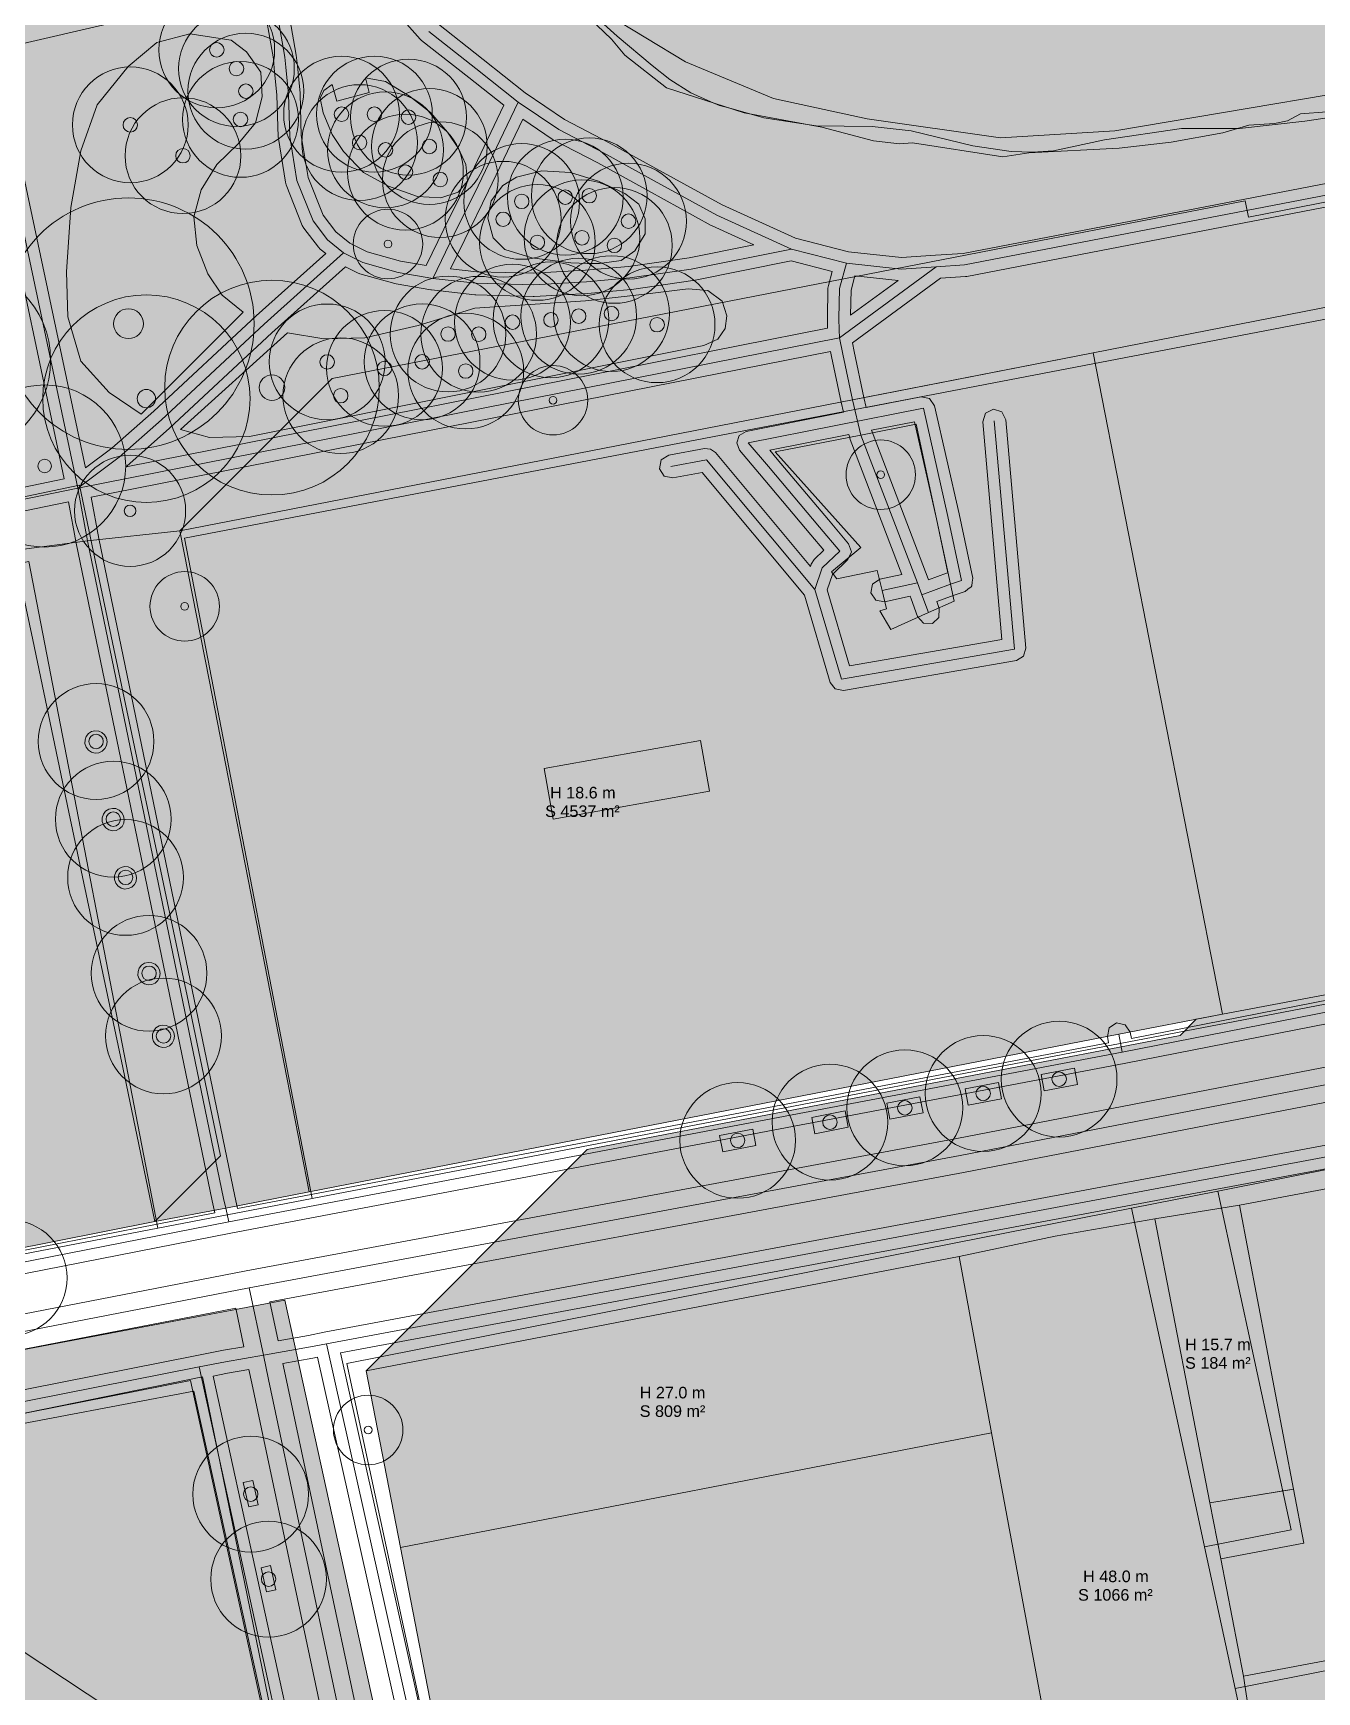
# Model space of a CAD drawing. Header units: metres. Extents: x -8 to 1190, y -11 to 1223.
# Drawn here: x 243.1 to 354, y 985.6 to 1128.8 of the extents above; entities that cross this region are included whole.
import ezdxf

# ---------------------------------------------------------------- set-up
doc = ezdxf.new("R2010")
doc.units = ezdxf.units.M
doc.header["$MEASUREMENT"] = 0
for name, color, linetype, lineweight, true_color in [('TPX_BUILDING_AREAS_TEXT', 7, 'CONTINUOUS', 0, 0x000000), ('TPX_BUILDING_HEIGHTS_TEXT', 7, 'CONTINUOUS', 0, 0x000000), ('TPX_BUILDINGS', 7, 'CONTINUOUS', 0, 0x000000), ('TPX_BUILDINGS_HATCH', 7, 'CONTINUOUS', 0, 0xf0f0f0), ('TPX_BUILDINGS_SHADOWS_HATCH', 7, 'CONTINUOUS', 0, 0x000000), ('TPX_BUILDINGS_SHADOWS_OUTLINES', 7, 'CONTINUOUS', 0, 0x000000), ('TPX_CADASTRES', 7, 'CONTINUOUS', 0, 0x646464), ('TPX_CONTOUR_LINES_5M', 7, 'CONTINUOUS', 0, 0x969696), ('TPX_ROADS_AXES', 7, 'CONTINUOUS', 0, 0x323232), ('TPX_ROADS_CONTOURS', 7, 'CONTINUOUS', 0, 0x646464), ('TPX_VEGETATION_GREEN_SPACES', 7, 'CONTINUOUS', 0, 0x58ba48), ('TPX_VEGETATION_GREEN_SPACES_HATCH', 7, 'CONTINUOUS', 0, 0x58ba48), ('TPX_VEGETATION_TREES_INDIVIDUAL', 7, 'CONTINUOUS', 0, 0x136734), ('TPX_WATERWAYS', 7, 'CONTINUOUS', 0, 0x7aafdf), ('TPX_WATERWAYS_HATCH', 7, 'CONTINUOUS', 0, 0x7aafdf)]:
    doc.layers.add(name, color=color, linetype=linetype, lineweight=lineweight, true_color=true_color)
doc.styles.add('TPX_TEXTE', font='arial.ttf')

# ---------------------------------------------------------------- blocks, each defined once
blk = doc.blocks.new('TREETR006_CR070')
at = {"layer": 'TPX_VEGETATION_TREES_INDIVIDUAL'}
for radius in [7, 0.583]:
    blk.add_circle((0, 0, 0.04), radius, dxfattribs=at)
blk = doc.blocks.new('TREETR003_CR030')
at = {"layer": 'TPX_VEGETATION_TREES_INDIVIDUAL'}
for radius in [3, 0.333]:
    blk.add_circle((0, 0, 0.04), radius, dxfattribs=at)
blk = doc.blocks.new('TREETR010_CR082')
at = {"layer": 'TPX_VEGETATION_TREES_INDIVIDUAL'}
for radius in [8.21, 0.978]:
    blk.add_circle((0, 0, 0.04), radius, dxfattribs=at)
blk = doc.blocks.new('TREETR011_CR093')
at = {"layer": 'TPX_VEGETATION_TREES_INDIVIDUAL'}
for radius in [9.27, 1.1]:
    blk.add_circle((0, 0, 0.04), radius, dxfattribs=at)
blk = doc.blocks.new('TREETR006_CR050')
at = {"layer": 'TPX_VEGETATION_TREES_INDIVIDUAL'}
for radius in [5, 0.625]:
    blk.add_circle((0, 0, 0.04), radius, dxfattribs=at)
blk = doc.blocks.new('TREETR013_CR109')
at = {"layer": 'TPX_VEGETATION_TREES_INDIVIDUAL'}
for radius in [10.86, 1.29]:
    blk.add_circle((0, 0, 0.04), radius, dxfattribs=at)
blk = doc.blocks.new('TREETR008_CR090')
at = {"layer": 'TPX_VEGETATION_TREES_INDIVIDUAL'}
for radius in [8.96, 0.792]:
    blk.add_circle((0, 0, 0.04), radius, dxfattribs=at)
blk = doc.blocks.new('TREETR005_CR048')
at = {"layer": 'TPX_VEGETATION_TREES_INDIVIDUAL'}
for radius in [4.8, 0.5]:
    blk.add_circle((0, 0, 0.04), radius, dxfattribs=at)

msp = doc.modelspace()

# ---------------------------------------------------------------- hatches: boundary and pattern name
at = {"layer": 'TPX_BUILDINGS_HATCH'}
for points in [[(378.18, 1109.74), (334.66, 1101.2), (345.83, 1044.1), (367.09, 1048.1), (364.15, 1063.43), (372.17, 1065.02), (371.53, 1068.21), (395.72, 1072.85), (397.33, 1073.16), (389.82, 1112.03), (378.18, 1109.74)], [(241.43, 1084.13), (211.56, 1077.85), (212.22, 1074.71), (214.08, 1065.92), (215.05, 1061.27), (215.68, 1058.31), (217.01, 1052.03), (217.58, 1049.33), (218.88, 1043.16), (221.84, 1029.13), (223.71, 1020.26), (253.62, 1026.2), (250.85, 1039.5), (248.93, 1048.59), (248.12, 1052.43), (246.19, 1061.55), (243.06, 1076.42), (241.43, 1084.13)], [(352.87, 998.41), (345.7, 997.06), (347.66, 986.92), (356.68, 988.62), (354.75, 998.76), (369.22, 1001.48), (371.12, 991.47), (378.62, 992.88), (376.5, 1004.02), (379.03, 1004.5), (375.28, 1024.23), (373.69, 1032.58), (347.32, 1027.62), (351.99, 1003.07), (352.87, 998.41)], [(347.32, 1027.62), (340, 1026.44), (344.76, 1001.89), (351.99, 1003.07), (347.32, 1027.62)], [(331.38, 1024.93), (323.09, 1023.18), (325.89, 1007.95), (334.21, 963.1), (351.62, 966.46), (349.03, 977.79), (347.66, 986.92), (345.7, 997.06), (344.76, 1001.89), (340, 1026.44), (331.38, 1024.93)], [(323.09, 1023.18), (271.87, 1013.31), (274.83, 998.03), (325.89, 1007.95), (323.09, 1023.18)], [(256.99, 1011.54), (184.04, 997.73), (187.52, 979.7), (191.12, 974.73), (196.42, 967.59), (201.1, 960.88), (206.5, 953.42), (208.98, 949.99), (228.4, 963.86), (233.56, 956.12), (244.47, 958.27), (250.97, 941.87), (259.59, 945.8), (270.36, 950.71), (256.99, 1011.54)], [(325.89, 1007.95), (274.83, 998.03), (283.5, 953.33), (334.21, 963.1), (325.89, 1007.95)]]:
    msp.add_hatch(color=256, dxfattribs=at).paths.add_polyline_path(points)
h = msp.add_hatch(color=256, dxfattribs=at)
h.paths.add_polyline_path([(296.74, 1093.81), (255.77, 1085.84), (258.3, 1072.96), (266.95, 1028.75), (336.88, 1042.36), (345.83, 1044.1), (334.66, 1101.2), (316.41, 1097.64), (313.88, 1097.15), (296.74, 1093.81)])
h.paths.add_polyline_path([(307.19, 1092.67), (314.61, 1094.09), (319.38, 1095.04), (322.34, 1081.24), (322.67, 1079.78), (320.44, 1078.78), (317.18, 1077.33), (316.25, 1078.94), (316.81, 1079.1), (316.44, 1080.69), (316.02, 1082.41), (312.52, 1081.69), (312.06, 1082.31), (314.6, 1084.41), (307.19, 1092.67)], flags=16)
at = {"layer": 'TPX_BUILDINGS_SHADOWS_HATCH'}
h = msp.add_hatch(color=256, dxfattribs=at)
h.paths.add_polyline_path([(268.93, 1099), (255.77, 1085.84), (296.74, 1093.81), (313.88, 1097.15), (334.66, 1101.2), (378.18, 1109.74), (389.82, 1112.03), (397.33, 1073.16), (395.72, 1072.85), (371.53, 1068.21), (372.17, 1065.02), (396.21, 1069.77), (397.57, 1070.03), (400.61, 1054.71), (394.64, 1053.53), (386.35, 1045.24), (377.21, 1043.52), (375.98, 1049.85), (375.22, 1049.7), (367.09, 1048.1), (345.83, 1044.1), (343.57, 1043.66), (342.18, 1042.27), (290.96, 1032.4), (271.87, 1013.31), (323.09, 1023.18), (331.38, 1024.93), (340, 1026.44), (347.32, 1027.62), (373.69, 1032.58), (412.3, 1039.86), (418.87, 1005.23), (380.26, 997.97), (379.03, 1004.5), (376.5, 1004.02), (378.62, 992.88), (396.72, 996.29), (398.04, 989.36), (407.41, 991.12), (406.11, 997.96), (420.15, 1000.61), (421.45, 993.78), (423.17, 984.48), (423.09, 983.31), (422.96, 982.75), (422.77, 982.2), (422.22, 981.19), (421.87, 980.72), (436.44, 995.3), (432.9, 1013.92), (432.35, 1016.83), (430.03, 1016.39), (432.05, 1018.41), (427.43, 1042.71), (430.35, 1043.26), (466.3, 1050.03), (499.71, 1056.33), (511.1, 996.38), (501.76, 994.62), (480.8, 973.67), (514.79, 980.13), (530.79, 896.64), (546.47, 912.33), (543.22, 929.52), (540.15, 945.77), (550.7, 947.75), (550.91, 946.66), (559.37, 948.24), (558.59, 952.36), (570.75, 954.63), (571.31, 951.61), (573.76, 938.68), (563.85, 936.81), (564.78, 931.88), (574.69, 933.73), (579.73, 907.08), (583.84, 911.19), (574.55, 960.35), (583.88, 962.1), (583.09, 966.31), (579.92, 965.72), (577.62, 963.42), (576.11, 963.14), (574.72, 961.75), (572.46, 961.32), (568.26, 960.54), (566.38, 970.35), (566.79, 970.76), (551.01, 967.81), (553.05, 957.02), (549.46, 956.35), (549.28, 957.26), (538.36, 955.23), (533.05, 983.33), (547.56, 986.05), (578.27, 991.8), (585.99, 993.25), (593.84, 994.72), (601.05, 996.07), (603.81, 981.47), (604.21, 979.37), (616.56, 913.97), (621.94, 919.35), (609.58, 984.74), (609.19, 986.85), (614.21, 991.87), (611.45, 1006.46), (606.77, 1005.59), (604.43, 1017.96), (603.05, 1017.7), (625.21, 1039.86), (625.12, 1040.3), (618.62, 1035.46), (606.94, 1051.45), (604.72, 1049.8), (597.64, 1059.49), (598.98, 1060.49), (594.5, 1066.63), (589.94, 1072.87), (588.69, 1071.93), (581.77, 1081.38), (621.35, 1110.9), (628.05, 1101.74), (626.96, 1100.93), (631.55, 1094.65), (636, 1088.57), (636.98, 1089.3), (644.01, 1079.68), (642.1, 1078.25), (654.06, 1061.87), (671.74, 1079.55), (659.98, 1095.65), (661.68, 1097.36), (660.84, 1098.52), (662.95, 1100.64), (649.05, 1098.01), (640.35, 1110.12), (634.85, 1117.77), (631.25, 1122.77), (599.45, 1099.06), (597.03, 1096.64), (596.28, 1096.5), (573.3, 1092.17), (593.68, 1112.55), (588.17, 1141.12), (571.6, 1137.94), (557.63, 1157.44), (527.3, 1151.35), (526.67, 1154.44), (504.39, 1150.67), (501.07, 1154.98), (498.5, 1158.3), (496.47, 1169.38), (495.86, 1172.72), (494.85, 1178.67), (476.56, 1175), (419.36, 1117.79), (453.99, 1124.75), (454.4, 1122.69), (486.04, 1129.05), (498.08, 1069.47), (472.76, 1064.38), (431.81, 1056.15), (428.74, 1071.36), (408.7, 1067.59), (408.02, 1066.91), (405.77, 1078.23), (404.41, 1077.97), (401.58, 1077.41), (408.64, 1084.48), (401.13, 1123.35), (389.49, 1121.05), (348.09, 1112.93), (347.81, 1114.35), (327.03, 1110.3), (309.89, 1106.96), (268.93, 1099)])
h.paths.add_polyline_path([(503.86, 1132.62), (540.09, 1139.9), (555.29, 1118.69), (556.76, 1115.87), (557.51, 1112.19), (517.77, 1104.21), (518.03, 1102.88), (527.82, 1104.85), (539.14, 1106.8), (557.34, 1110.29), (562.85, 1081.72), (535.33, 1076.46), (534.85, 1075.99), (534.78, 1076.36), (533.63, 1076.14), (533.53, 1076.58), (515.91, 1073.05), (509.93, 1102.64), (503.86, 1132.62)], flags=16)
h.paths.add_polyline_path([(518.79, 1059.92), (569.2, 1069.42), (571.91, 1069.93), (592.58, 1041.95), (598.13, 1012.78), (530.17, 999.98), (518.79, 1059.92)], flags=16)
for points in [[(314.61, 1094.09), (307.19, 1092.67), (314.6, 1084.41), (312.06, 1082.31), (312.52, 1081.69), (316.02, 1082.41), (316.44, 1080.69), (316.81, 1079.1), (316.25, 1078.94), (317.18, 1077.33), (320.44, 1078.78), (322.67, 1079.78), (322.34, 1081.24), (319.38, 1095.04), (314.61, 1094.09)], [(217.22, 1083.5), (211.56, 1077.85), (241.43, 1084.13), (243.06, 1076.42), (246.19, 1061.55), (248.12, 1052.43), (248.93, 1048.59), (250.85, 1039.5), (253.62, 1026.2), (259.28, 1031.86), (256.51, 1045.15), (254.58, 1054.25), (253.77, 1058.08), (251.85, 1067.2), (248.72, 1082.08), (247.09, 1089.79), (217.22, 1083.5)], [(173.3, 1008.33), (157.32, 992.35), (174.02, 995.65), (178.52, 992.06), (187.52, 979.7), (184.04, 997.73), (256.99, 1011.54), (270.36, 950.71), (278.21, 958.56), (264.84, 1019.39), (195.76, 1006.32), (194.5, 1008.04), (190, 1011.63), (173.3, 1008.33)], [(351.65, 1003.01), (344.76, 1001.89), (345.7, 997.06), (352.87, 998.41), (351.99, 1003.07), (351.65, 1003.01)], [(356.68, 988.62), (347.66, 986.92), (349.03, 977.79), (351.62, 966.46), (365.46, 980.3), (363.81, 988.96), (368.08, 989.78), (367.87, 990.86), (371.12, 991.47), (369.22, 1001.48), (354.75, 998.76), (356.68, 988.62)]]:
    msp.add_hatch(color=256, dxfattribs=at).paths.add_polyline_path(points)
at = {"layer": 'TPX_VEGETATION_GREEN_SPACES_HATCH'}
for points in [[(0, 946.95), (0, 748.38), (1.31, 752.54), (3.68, 758.98), (6.18, 765.81), (7.04, 769.09), (7.68, 771.52), (8.36, 774.1), (8.58, 774.97), (10.02, 782.12), (11.48, 793.14), (12.1, 803.39), (13.01, 814.47), (13.87, 823.96), (14.22, 828.87), (14.35, 830.78), (14.48, 832.11), (15.05, 839.73), (17.03, 857.82), (17.14, 858.81), (18.41, 871.02), (22.6, 871.19), (28, 870.09), (29.63, 870.42), (66.84, 873.86), (69.33, 877.17), (70.64, 878.65), (71.45, 879.38), (72.23, 879.52), (72.99, 878.95), (77.42, 900.8), (81.56, 922.88), (82.26, 923.22), (85.47, 922.63), (85.77, 924.24), (86.11, 926.04), (86.54, 928.42), (86.97, 930.73), (89.12, 942.26), (89.73, 944.01), (90.69, 945.45), (92.03, 946.57), (93.5, 947.2), (95.23, 947.38), (115.7, 948.85), (117.33, 949.18), (118.76, 949.67), (119.86, 950.6), (120.69, 951.98), (125.22, 961.69), (130.85, 974.01), (132.57, 977.77), (134.39, 981.76), (142.7, 999.97), (145.24, 1005.52), (185.84, 1013.05), (217.83, 1018.96), (223.71, 1020.26), (221.84, 1029.13), (218.88, 1043.16), (217.58, 1049.33), (217.01, 1052.03), (215.68, 1058.31), (215.05, 1061.27), (214.08, 1065.92), (212.22, 1074.71), (211.56, 1077.85), (241.43, 1084.13), (243.06, 1076.42), (246.19, 1061.55), (248.12, 1052.43), (248.93, 1048.59), (250.85, 1039.5), (253.62, 1026.2), (259.73, 1027.35), (266.95, 1028.75), (258.3, 1072.96), (255.77, 1085.84), (296.74, 1093.81), (313.88, 1097.15), (316.41, 1097.64), (334.66, 1101.2), (378.18, 1109.74), (389.82, 1112.03), (387.91, 1124.13), (401.49, 1126.84), (484.15, 1142.34), (485.48, 1142.62), (487.78, 1143.04), (498.8, 1145.1), (500.98, 1145.51), (530.38, 1150.99), (533.24, 1151.54), (574.75, 1159.4), (574.1, 1163.4), (563.36, 1215.93), (563, 1218.59), (401.94, 1218.59), (401.47, 1216.75), (400.39, 1208.81), (401.16, 1205.6), (402.53, 1203.12), (403.3, 1200.46), (403.67, 1197.11), (402.52, 1193.65), (399.97, 1187.73), (396.85, 1182.79), (394.1, 1179.23), (389.84, 1175.05), (384.07, 1168.9), (379.71, 1165.1), (377.59, 1162.91), (376.46, 1159.99), (375.71, 1155.78), (375.78, 1138.41), (375.81, 1129.84), (373.86, 1128.02), (371.07, 1126.67), (366.58, 1125.46), (336.55, 1120.38), (326.68, 1119.79), (315.15, 1121.43), (307.05, 1123.19), (299.46, 1126.34), (289.16, 1132.6), (282.52, 1138.46), (277.47, 1144.68), (272.95, 1149.57), (270.14, 1151.39), (267.65, 1152.32), (261.09, 1177.74), (229.2, 1170.51), (226.55, 1164.41), (162.2, 1148.41), (158.41, 1147.29), (154.16, 1145.85), (149.7, 1143.84), (145.34, 1141.24), (141.54, 1138.54), (144.46, 1134.75), (146.98, 1131.4), (133.62, 1121.1), (131.09, 1124.45), (127.13, 1129.25), (123.84, 1130.33), (91.75, 1110.02), (87.45, 1107.29), (81.28, 1097.36), (59.82, 1062.76), (60.31, 1059.01), (64.63, 1055.95), (65.7, 1053.33), (68.24, 1052.74), (77.37, 1046.68), (77.54, 1047.76), (83.88, 1043.56), (77.85, 1039.96), (76.21, 1040.6), (73.52, 1029.16), (75.27, 1028.71), (74.5, 1025.64), (72.79, 1026.02), (71.15, 1019.08), (69.93, 1013.93), (69.08, 1010.4), (68.15, 1005.55), (76.96, 1000.05), (84.54, 995.29), (84.06, 992.66), (81.26, 985.85), (77.92, 979.36), (76.05, 976.38), (32.69, 993.15), (31.52, 985.11), (31.23, 982.73), (28.61, 961.39), (31.66, 960.68), (32.35, 960.51), (33.03, 960.34), (57.92, 954.73), (58.66, 954.55), (59.41, 954.37), (63.72, 953.35), (60.59, 933.97), (0, 946.95)], [(145.34, 1141.24), (141.54, 1138.54), (144.46, 1134.75), (146.98, 1131.4), (180.4, 1082.19), (183.32, 1077.88), (186.64, 1072.99), (192.87, 1074.19), (208.32, 1077.14), (211.56, 1077.85), (241.43, 1084.13), (247.79, 1084.97), (255.77, 1085.84), (296.74, 1093.81), (313.88, 1097.15), (316.41, 1097.64), (334.66, 1101.2), (378.18, 1109.74), (389.82, 1112.03), (387.91, 1124.13), (375.81, 1129.84), (373.86, 1128.02), (371.07, 1126.67), (366.58, 1125.46), (336.55, 1120.38), (326.68, 1119.79), (315.15, 1121.43), (307.05, 1123.19), (299.46, 1126.34), (289.16, 1132.6), (282.52, 1138.46), (277.47, 1144.68), (272.95, 1149.57), (270.14, 1151.39), (267.65, 1152.32), (261.09, 1177.74), (229.2, 1170.51), (226.55, 1164.41), (162.2, 1148.41), (158.41, 1147.29), (154.16, 1145.85), (149.7, 1143.84), (145.34, 1141.24)], [(246.36, 1113.77), (245.98, 1108.22), (246.09, 1104.31), (247.21, 1100.49), (249.67, 1097.79), (252.42, 1095.93), (261.24, 1104.74), (259.43, 1106.2), (258.18, 1108.03), (257.23, 1110.47), (256.98, 1112.95), (257.61, 1115.29), (258.96, 1117.48), (260.82, 1119.27), (262.31, 1121.09), (262.89, 1123.32), (262.76, 1125.46), (261.53, 1127.22), (260.19, 1128.23), (256.64, 1128.76), (253.77, 1128.01), (251.3, 1125.93), (248.64, 1122.62), (247.22, 1118.67), (246.36, 1113.77)], [(268.21, 1123.86), (267.89, 1123.2), (268.15, 1121.94), (268.92, 1120.08), (269.91, 1118.61), (271.63, 1116.79), (273.79, 1115.6), (276.29, 1114.71), (278.31, 1114.59), (279.81, 1115.1), (280.62, 1116.04), (280.49, 1117.48), (279.85, 1118.87), (278.9, 1120.26), (277.42, 1121.98), (275.6, 1123.38), (273.55, 1124.65), (271.82, 1124.97), (272.12, 1123.7), (269.32, 1122.95), (268.93, 1124.4), (268.21, 1123.86)], [(282.66, 1114.35), (282.38, 1112.84), (282.85, 1111.14), (283.85, 1110.14), (286.18, 1109.42), (289.55, 1108.99), (290.98, 1108.94), (292.03, 1108.93), (293.91, 1109.2), (295.08, 1110.03), (295.96, 1111.48), (295.97, 1112.8), (295.43, 1114.06), (294.21, 1114.98), (291.94, 1116.05), (289.51, 1116.78), (287.05, 1116.94), (284.84, 1116.37), (283.68, 1115.66), (283.13, 1114.94), (282.66, 1114.35)], [(265.08, 1102.93), (255.84, 1094.59), (258.33, 1093.9), (261.78, 1094), (301.03, 1101.85), (302.25, 1102.39), (302.87, 1103.31), (303.03, 1104.41), (302.62, 1105.68), (301.38, 1106.59), (299.67, 1106.74), (295.69, 1106.25), (290.81, 1105.7), (281.25, 1105.06), (276.35, 1103.56), (271.74, 1102.51), (268.2, 1102.43), (265.08, 1102.93)], [(247.58, 1067.79), (247.57, 1067.47), (247.67, 1067.16), (247.87, 1066.9), (248.14, 1066.72), (248.45, 1066.65), (248.76, 1066.68), (249.05, 1066.8), (249.28, 1067.03), (249.43, 1067.31), (249.48, 1067.62), (249.42, 1067.94), (249.27, 1068.21), (249.04, 1068.42), (248.76, 1068.55), (248.44, 1068.58), (248.14, 1068.51), (247.88, 1068.33), (247.68, 1068.09), (247.58, 1067.79)], [(249.06, 1061.07), (249.06, 1060.75), (249.17, 1060.45), (249.37, 1060.19), (249.63, 1060.02), (249.94, 1059.93), (250.26, 1059.96), (250.54, 1060.1), (250.78, 1060.32), (250.92, 1060.6), (250.97, 1060.91), (250.91, 1061.22), (250.76, 1061.5), (250.53, 1061.72), (250.24, 1061.85), (249.94, 1061.87), (249.63, 1061.8), (249.36, 1061.63), (249.17, 1061.38), (249.06, 1061.07)], [(250.13, 1056.05), (250.13, 1055.73), (250.23, 1055.42), (250.42, 1055.17), (250.69, 1054.99), (251, 1054.91), (251.32, 1054.94), (251.61, 1055.07), (251.84, 1055.3), (251.99, 1055.57), (252.03, 1055.89), (251.98, 1056.2), (251.83, 1056.48), (251.6, 1056.69), (251.31, 1056.82), (251, 1056.85), (250.69, 1056.77), (250.43, 1056.61), (250.24, 1056.36), (250.13, 1056.05)], [(252.16, 1047.78), (252.15, 1047.45), (252.26, 1047.15), (252.45, 1046.89), (252.72, 1046.71), (253.03, 1046.64), (253.35, 1046.67), (253.64, 1046.79), (253.87, 1047.02), (254.02, 1047.29), (254.07, 1047.61), (254.01, 1047.93), (253.86, 1048.2), (253.63, 1048.41), (253.34, 1048.54), (253.03, 1048.57), (252.72, 1048.5), (252.46, 1048.32), (252.27, 1048.08), (252.16, 1047.78)], [(253.41, 1042.36), (253.41, 1042.04), (253.5, 1041.73), (253.7, 1041.48), (253.97, 1041.3), (254.27, 1041.22), (254.59, 1041.25), (254.88, 1041.38), (255.11, 1041.6), (255.26, 1041.88), (255.31, 1042.19), (255.25, 1042.51), (255.1, 1042.79), (254.87, 1043), (254.58, 1043.12), (254.27, 1043.15), (253.97, 1043.08), (253.71, 1042.91), (253.51, 1042.66), (253.41, 1042.36)], [(333.05, 1039.44), (330.18, 1038.89), (330.45, 1037.48), (333.32, 1038.04), (333.05, 1039.44)], [(326.48, 1038.2), (323.61, 1037.65), (323.88, 1036.24), (326.75, 1036.8), (326.48, 1038.2)], [(313.25, 1035.74), (310.37, 1035.18), (310.64, 1033.78), (313.52, 1034.33), (313.25, 1035.74)], [(319.71, 1036.96), (316.84, 1036.41), (317.11, 1035.02), (319.98, 1035.57), (319.71, 1036.96)], [(305.28, 1034.16), (302.4, 1033.61), (302.67, 1032.21), (305.54, 1032.76), (305.28, 1034.16)], [(262.07, 1003.83), (261.25, 1003.65), (261.72, 1001.55), (262.54, 1001.73), (262.07, 1003.83)], [(263.61, 996.49), (262.79, 996.3), (263.26, 994.2), (264.07, 994.39), (263.61, 996.49)]]:
    msp.add_hatch(color=256, dxfattribs=at).paths.add_polyline_path(points)
at = {"layer": 'TPX_WATERWAYS_HATCH'}
for points in [[(0, 1218.59), (0, 946.95), (60.59, 933.97), (63.72, 953.35), (59.41, 954.37), (58.66, 954.55), (57.92, 954.73), (33.03, 960.34), (32.35, 960.51), (31.66, 960.68), (28.61, 961.39), (30.95, 980.52), (31.23, 982.73), (31.52, 985.11), (32.69, 993.15), (68.12, 979.37), (76.05, 976.38), (77.92, 979.36), (81.26, 985.85), (84.06, 992.66), (84.54, 995.29), (76.96, 1000.05), (68.15, 1005.55), (64.83, 1005.08), (60.63, 1007.74), (55.09, 1009.55), (60.33, 1030.11), (58.67, 1030.53), (57.47, 1025.6), (56.98, 1023.58), (48.69, 1025.81), (49.2, 1027.86), (54.73, 1050.66), (55.25, 1052.8), (63.55, 1050.68), (63.02, 1048.51), (62.23, 1045.21), (63.81, 1044.79), (65.7, 1053.33), (64.63, 1055.95), (60.31, 1059.01), (59.82, 1062.76), (61.27, 1065.1), (66.36, 1073.33), (69.94, 1079.11), (73.99, 1085.67), (81.28, 1097.36), (87.45, 1107.29), (91.75, 1110.02), (123.84, 1130.33), (127.13, 1129.25), (131.09, 1124.45), (133.62, 1121.1), (146.98, 1131.4), (144.46, 1134.75), (141.54, 1138.54), (145.34, 1141.24), (149.7, 1143.84), (154.16, 1145.85), (158.41, 1147.29), (162.2, 1148.41), (226.55, 1164.41), (229.2, 1170.51), (261.09, 1177.74), (267.65, 1152.32), (270.14, 1151.39), (272.95, 1149.57), (277.47, 1144.68), (282.52, 1138.46), (289.16, 1132.6), (299.46, 1126.34), (307.05, 1123.19), (315.15, 1121.43), (326.68, 1119.79), (336.55, 1120.38), (366.58, 1125.46), (371.07, 1126.67), (373.86, 1128.02), (375.81, 1129.84), (375.78, 1138.41), (375.71, 1155.78), (376.46, 1159.99), (377.59, 1162.91), (379.71, 1165.1), (384.07, 1168.9), (389.84, 1175.05), (394.1, 1179.23), (396.85, 1182.79), (399.97, 1187.73), (402.52, 1193.65), (403.67, 1197.11), (403.3, 1200.46), (402.53, 1203.12), (401.16, 1205.6), (400.39, 1208.81), (401.47, 1216.75), (401.94, 1218.59), (0, 1218.59)], [(0, 1218.59), (0, 946.95), (60.59, 933.97), (63.72, 953.35), (59.41, 954.37), (58.66, 954.55), (57.92, 954.73), (33.03, 960.34), (32.35, 960.51), (31.66, 960.68), (28.61, 961.39), (30.95, 980.52), (31.23, 982.73), (31.52, 985.11), (32.69, 993.15), (68.12, 979.37), (76.05, 976.38), (77.92, 979.36), (81.26, 985.85), (84.06, 992.66), (84.54, 995.29), (76.96, 1000.05), (68.15, 1005.55), (64.83, 1005.08), (60.63, 1007.74), (55.09, 1009.55), (60.33, 1030.11), (58.67, 1030.53), (57.47, 1025.6), (56.98, 1023.58), (48.69, 1025.81), (49.2, 1027.86), (54.73, 1050.66), (55.25, 1052.8), (63.55, 1050.68), (63.02, 1048.51), (62.23, 1045.21), (63.81, 1044.79), (65.7, 1053.33), (64.63, 1055.95), (60.31, 1059.01), (59.82, 1062.76), (61.27, 1065.1), (66.36, 1073.33), (69.94, 1079.11), (73.99, 1085.67), (81.28, 1097.36), (87.45, 1107.29), (91.75, 1110.02), (123.84, 1130.33), (127.13, 1129.25), (131.09, 1124.45), (133.62, 1121.1), (146.98, 1131.4), (144.46, 1134.75), (141.54, 1138.54), (145.34, 1141.24), (149.7, 1143.84), (154.16, 1145.85), (158.41, 1147.29), (162.2, 1148.41), (226.55, 1164.41), (229.2, 1170.51), (261.09, 1177.74), (267.65, 1152.32), (270.14, 1151.39), (272.95, 1149.57), (277.47, 1144.68), (282.52, 1138.46), (289.16, 1132.6), (299.46, 1126.34), (307.05, 1123.19), (315.15, 1121.43), (326.68, 1119.79), (336.55, 1120.38), (366.58, 1125.46), (371.07, 1126.67), (373.86, 1128.02), (375.81, 1129.84), (375.78, 1138.41), (375.71, 1155.78), (376.46, 1159.99), (377.59, 1162.91), (379.71, 1165.1), (384.07, 1168.9), (389.84, 1175.05), (394.1, 1179.23), (396.85, 1182.79), (399.97, 1187.73), (402.52, 1193.65), (403.67, 1197.11), (403.3, 1200.46), (402.53, 1203.12), (401.16, 1205.6), (400.39, 1208.81), (401.47, 1216.75), (401.94, 1218.59), (0, 1218.59)], [(300.75, 1067.73), (287.23, 1065.32), (288.01, 1060.95), (301.54, 1063.35), (300.75, 1067.73)]]:
    msp.add_hatch(color=256, dxfattribs=at).paths.add_polyline_path(points)

# ---------------------------------------------------------------- linework, layer by layer
at = {"layer": 'TPX_BUILDINGS', "elevation": 0.04}
for points in [[(378.18, 1109.74), (334.66, 1101.2), (345.83, 1044.1), (367.09, 1048.1), (364.15, 1063.43), (372.17, 1065.02), (371.53, 1068.21), (395.72, 1072.85), (397.33, 1073.16), (389.82, 1112.03)], [(296.74, 1093.81), (255.77, 1085.84), (258.3, 1072.96), (266.95, 1028.75), (336.88, 1042.36), (345.83, 1044.1), (334.66, 1101.2), (316.41, 1097.64), (313.88, 1097.15)], [(307.19, 1092.67), (314.61, 1094.09), (319.38, 1095.04), (322.34, 1081.24), (322.67, 1079.78), (320.44, 1078.78), (317.18, 1077.33), (316.25, 1078.94), (316.81, 1079.1), (316.44, 1080.69), (316.02, 1082.41), (312.52, 1081.69), (312.06, 1082.31), (314.6, 1084.41)], [(241.43, 1084.13), (211.56, 1077.85), (212.22, 1074.71), (214.08, 1065.92), (215.05, 1061.27), (215.68, 1058.31), (217.01, 1052.03), (217.58, 1049.33), (218.88, 1043.16), (221.84, 1029.13), (223.71, 1020.26), (253.62, 1026.2), (250.85, 1039.5), (248.93, 1048.59), (248.12, 1052.43), (246.19, 1061.55), (243.06, 1076.42)], [(352.87, 998.41), (345.7, 997.06), (347.66, 986.92), (356.68, 988.62), (354.75, 998.76), (369.22, 1001.48), (371.12, 991.47), (378.62, 992.88), (376.5, 1004.02), (379.03, 1004.5), (375.28, 1024.23), (373.69, 1032.58), (347.32, 1027.62), (351.99, 1003.07)], [(347.32, 1027.62), (340, 1026.44), (344.76, 1001.89), (351.99, 1003.07)], [(331.38, 1024.93), (323.09, 1023.18), (325.89, 1007.95), (334.21, 963.1), (351.62, 966.46), (349.03, 977.79), (347.66, 986.92), (345.7, 997.06), (344.76, 1001.89), (340, 1026.44)], [(323.09, 1023.18), (271.87, 1013.31), (274.83, 998.03), (325.89, 1007.95)], [(256.99, 1011.54), (184.04, 997.73), (187.52, 979.7), (191.12, 974.73), (196.42, 967.59), (201.1, 960.88), (206.5, 953.42), (208.98, 949.99), (228.4, 963.86), (233.56, 956.12), (244.47, 958.27), (250.97, 941.87), (259.59, 945.8), (270.36, 950.71)], [(325.89, 1007.95), (274.83, 998.03), (283.5, 953.33), (334.21, 963.1)]]:
    msp.add_lwpolyline(points, close=True, dxfattribs=at)
at = {"layer": 'TPX_BUILDINGS_SHADOWS_OUTLINES', "elevation": 0.04}
for points in [[(389.49, 1121.05), (348.09, 1112.93), (347.81, 1114.35), (327.03, 1110.3), (309.89, 1106.96), (268.93, 1099), (255.77, 1085.84), (296.74, 1093.81), (313.88, 1097.15), (334.66, 1101.2), (378.18, 1109.74)], [(367.09, 1048.1), (345.83, 1044.1), (343.57, 1043.66), (342.18, 1042.27), (290.96, 1032.4), (271.87, 1013.31), (323.09, 1023.18), (331.38, 1024.93), (340, 1026.44), (347.32, 1027.62), (373.69, 1032.58)]]:
    msp.add_lwpolyline(points, dxfattribs=at)
for points in [[(314.61, 1094.09), (307.19, 1092.67), (314.6, 1084.41), (312.06, 1082.31), (312.52, 1081.69), (316.02, 1082.41), (316.44, 1080.69), (316.81, 1079.1), (316.25, 1078.94), (317.18, 1077.33), (320.44, 1078.78), (322.67, 1079.78), (322.34, 1081.24), (319.38, 1095.04)], [(217.22, 1083.5), (211.56, 1077.85), (241.43, 1084.13), (243.06, 1076.42), (246.19, 1061.55), (248.12, 1052.43), (248.93, 1048.59), (250.85, 1039.5), (253.62, 1026.2), (259.28, 1031.86), (256.51, 1045.15), (254.58, 1054.25), (253.77, 1058.08), (251.85, 1067.2), (248.72, 1082.08), (247.09, 1089.79)], [(173.3, 1008.33), (157.32, 992.35), (174.02, 995.65), (178.52, 992.06), (187.52, 979.7), (184.04, 997.73), (256.99, 1011.54), (270.36, 950.71), (278.21, 958.56), (264.84, 1019.39), (195.76, 1006.32), (194.5, 1008.04), (190, 1011.63)], [(351.65, 1003.01), (344.76, 1001.89), (345.7, 997.06), (352.87, 998.41), (351.99, 1003.07)], [(356.68, 988.62), (347.66, 986.92), (349.03, 977.79), (351.62, 966.46), (365.46, 980.3), (363.81, 988.96), (368.08, 989.78), (367.87, 990.86), (371.12, 991.47), (369.22, 1001.48), (354.75, 998.76)]]:
    msp.add_lwpolyline(points, close=True, dxfattribs=at)
at = {"layer": 'TPX_CADASTRES', "elevation": 0.02}
for points in [[(145.07, 1133.39), (186.94, 1072.48), (242.73, 1083.19), (253.86, 1025.61), (267.21, 1028.18), (256.18, 1085.22), (390.92, 1111.07)], [(358.37, 1122.02), (352.96, 1121.23), (347.31, 1120.59), (342.29, 1120.58), (335.66, 1119.61), (331.24, 1118.67), (329.43, 1118.54), (327.59, 1118.59), (324.28, 1119.09), (318.95, 1120.39), (315.57, 1120.77), (310.73, 1120.81), (306.22, 1121.52), (303.21, 1122.38), (302.39, 1122.58), (301.64, 1122.9), (299.91, 1123.67), (298.1, 1124.81), (296.56, 1126.02), (293.54, 1128.56), (291.82, 1130.12)]]:
    msp.add_lwpolyline(points, dxfattribs=at)
for points in [[(390.92, 1111.07), (256.18, 1085.22), (267.21, 1028.18), (368.07, 1047.53), (365.3, 1062.23), (372.64, 1063.7), (372.15, 1066.59), (398.3, 1071.82)], [(242.73, 1083.19), (186.94, 1072.48), (223.21, 1019.73), (253.86, 1025.61)], [(351.77, 999.58), (344.3, 998.1), (346.95, 985.87), (357.18, 987.88), (354.8, 998.87), (368.42, 1001.55), (370.23, 993.16), (377.59, 994.61), (375.76, 1003.42), (378.7, 1003.99), (372.09, 1034.1), (345.45, 1028.82)], [(345.45, 1028.82), (337.99, 1027.35), (343.32, 1002.67), (344.3, 998.1), (351.77, 999.58)], [(322.8, 1024.34), (270.19, 1013.93), (276.08, 986.63), (281.47, 961.66), (283.5, 952.25), (292.97, 954.11), (314.42, 958.33), (323.7, 960.15), (331.98, 961.78), (351.32, 965.58), (346.95, 985.87), (344.3, 998.1), (343.32, 1002.67), (337.99, 1027.35)], [(182.41, 997.39), (175.96, 996.07), (190.64, 975.09), (195.75, 967.79), (200.85, 960.5), (206.41, 952.55), (209.7, 947.84), (215.65, 952.37), (225.51, 959.87), (242.16, 933.64), (245.56, 936.61), (261.21, 944.11), (270.84, 948.73), (266.08, 972), (264.57, 979.36), (263.92, 982.53), (257.73, 1012.78), (217.93, 1004.65)], [(357.18, 987.88), (346.95, 985.87), (351.32, 965.58), (367.42, 968.75), (362.6, 990.72), (377.78, 993.68), (377.59, 994.61), (370.23, 993.16), (368.42, 1001.55), (354.8, 998.87)]]:
    msp.add_lwpolyline(points, close=True, dxfattribs=at)
at = {"layer": 'TPX_CONTOUR_LINES_5M', "elevation": 0.05}
msp.add_lwpolyline([(354.85, 1122.04), (352.58, 1121.84), (351.46, 1121.25), (350.34, 1121.02), (348.11, 1120.87), (345.87, 1120.2), (341.4, 1119.4), (336.93, 1118.89), (329.11, 1118.5), (326.87, 1118.14), (319.05, 1119.35), (317.93, 1119.27), (315.7, 1119.53), (311.23, 1120.7), (304.52, 1121.94), (297.82, 1124.1), (294.2, 1126.92), (293.06, 1128.31), (285.53, 1135.54)], dxfattribs=at)
at = {"layer": 'TPX_ROADS_AXES', "elevation": 0.03}
for points in [[(255.92, 1163.73), (256.66, 1160.71), (263.31, 1133.8), (264.29, 1129.88), (264.84, 1126.75), (264.93, 1125.89), (265.16, 1123.55), (265.27, 1119.89), (265.88, 1116.1), (267.28, 1112.6), (268.53, 1110.96), (269.91, 1109.84), (271.58, 1109.01), (274.62, 1108.16), (277.63, 1107.64), (281.36, 1107.22), (286.33, 1107.08), (290.89, 1107.35), (294.64, 1107.68), (299.94, 1108.44), (308.62, 1110.18)], [(321.12, 1108.64), (318.09, 1108.44), (313.35, 1108.95), (308.62, 1110.18), (302.16, 1113.1), (296.74, 1116.08), (292.36, 1118.49), (288.5, 1120.5), (285, 1122.87), (281.35, 1125.78), (277.27, 1128.97)], [(238.7, 1128.14), (241.11, 1117.15), (246.96, 1089.54), (247.79, 1084.97)], [(277.63, 1107.64), (279.48, 1111.45), (281.54, 1115.65), (285, 1122.87)], [(391.99, 1119.54), (387.76, 1118.81), (385.65, 1118.59), (383, 1118.56), (380.07, 1118.67), (376.45, 1118.61), (373.04, 1118.35), (323.56, 1108.8), (321.12, 1108.64)], [(246.96, 1089.54), (250.53, 1092.19), (254.19, 1095.44), (263.05, 1103.68), (269.91, 1109.84)], [(313.35, 1108.95), (312.76, 1106.77), (312.71, 1104.17)], [(321.12, 1108.64), (312.75, 1102.51), (246.96, 1089.54), (233.48, 1086.76), (227.23, 1085.95), (220.69, 1085.89), (213.25, 1086.18), (206.53, 1085.53), (202.11, 1084.78), (197.08, 1083.58), (191.24, 1081.7), (188.29, 1080.52), (184.66, 1078.73), (183.32, 1077.88), (182, 1076.89), (179.19, 1074.83)], [(312.71, 1104.17), (312.73, 1103.19), (312.75, 1102.51), (313.05, 1101.11)], [(323.29, 1081.55), (322.34, 1081.24), (319.88, 1080.32), (319.49, 1081.34), (314.61, 1094.09), (313.88, 1097.15), (313.05, 1101.11)], [(304.88, 1093.45), (320, 1096.43), (322.12, 1087.09)], [(326.13, 1095.35), (327.87, 1075.63), (312.92, 1073.04), (310.63, 1080.77)], [(306.61, 1091.4), (304.88, 1093.45)], [(310.63, 1080.77), (301.27, 1091.96), (298.18, 1091.39)], [(311.03, 1086.15), (306.61, 1091.4)], [(310.63, 1080.77), (311.27, 1082.64), (312.78, 1084.09), (311.03, 1086.15)], [(322.12, 1087.09), (323.29, 1081.55)], [(259.99, 1026.16), (259.73, 1027.35), (259.54, 1028.17), (247.79, 1084.97)], [(316.44, 1080.69), (319.49, 1081.34)], [(319.88, 1080.32), (320.44, 1078.78)], [(268.44, 1015.64), (413.04, 1042.65), (415.15, 1042.96), (419.22, 1043.52), (423.18, 1044.06), (424.7, 1044.3), (502.5, 1059.17), (503.5, 1058.5), (508.88, 1059.51), (513.4, 1060.35), (514.3, 1061.76), (572.02, 1072.73)], [(259.99, 1026.16), (337.17, 1040.83), (405.15, 1054.16), (410.5, 1055.21), (412.02, 1055.48)], [(418.16, 1048.95), (411.98, 1047.86), (370.03, 1040.97), (323.18, 1031.89), (261.76, 1020.47)], [(336.88, 1042.36), (337.17, 1040.83)], [(218.45, 1018.01), (259.99, 1026.16)], [(261.76, 1020.47), (220.43, 1012.46), (212.27, 1010.87), (172.39, 1003.24), (156.27, 1000.16), (152.84, 999.12), (149.88, 997.61), (147.62, 995.54), (146.4, 993.45), (137.81, 974.93), (131.24, 960.21), (130.8, 959.02), (128.31, 952.63), (126.34, 946.96), (124.73, 941.1)], [(278.42, 942.41), (276.49, 951.13), (276.17, 952.54), (272.16, 971.45), (263.44, 1012.55), (262.99, 1014.66), (261.76, 1020.47)], [(268.44, 1015.64), (267.06, 1015.38), (262.99, 1014.66), (259.71, 1014.08), (257.44, 1013.64), (219.45, 1006.13), (179.45, 998.58), (157.05, 994.24), (155.94, 993.6), (155.2, 992.87), (140.13, 959.3)], [(279.42, 966.53), (268.44, 1015.64)], [(277.37, 929.16), (277.07, 930.41), (275.51, 935.2), (273.9, 941.2), (271.91, 948.66), (271.65, 949.81), (265.8, 975.53), (257.44, 1013.64)]]:
    msp.add_lwpolyline(points, dxfattribs=at)
at = {"layer": 'TPX_ROADS_CONTOURS', "elevation": 0.03}
for points in [[(239.89, 1127.39), (241.86, 1127.85), (257.06, 1131.34), (260.59, 1132.15), (262.58, 1132.61), (263.31, 1129.67), (263.85, 1126.61), (263.93, 1125.79), (264.16, 1123.48), (264.27, 1119.86), (264.28, 1119.73), (264.89, 1115.94), (264.95, 1115.72), (266.35, 1112.22), (266.49, 1111.99), (267.74, 1110.35), (267.9, 1110.18), (268.37, 1109.8), (262.37, 1104.41), (253.52, 1096.18), (249.9, 1092.97), (247.61, 1091.27), (242.09, 1117.36)], [(279.15, 1108.47), (280.38, 1111.01), (282.44, 1115.21), (285.4, 1121.39), (287.93, 1119.67), (288.03, 1119.61), (291.89, 1117.61), (296.25, 1115.2), (301.68, 1112.22), (301.75, 1112.19), (305.37, 1110.55), (299.77, 1109.43), (294.53, 1108.67), (290.82, 1108.34), (286.32, 1108.08), (281.43, 1108.21)], [(251.12, 1091.38), (251.2, 1091.44), (254.87, 1094.7), (263.73, 1102.94), (270.07, 1108.64), (271.13, 1108.11), (271.31, 1108.04), (274.35, 1107.19), (274.45, 1107.17), (277.45, 1106.65), (277.51, 1106.64), (281.25, 1106.22), (281.33, 1106.22), (286.3, 1106.08), (286.39, 1106.08), (290.98, 1106.35), (294.73, 1106.68), (294.79, 1106.69), (300.08, 1107.45), (300.14, 1107.46), (308.59, 1109.16), (312.12, 1108.23), (311.8, 1107.03), (311.76, 1106.8), (311.71, 1104.19), (311.73, 1103.33)], [(313.71, 1104.46), (313.76, 1106.63), (314.09, 1107.86), (317.82, 1107.47)], [(315.53, 1094.53), (319.24, 1095.26), (321.15, 1086.88), (322.13, 1082.22), (321.99, 1082.18), (320.46, 1081.6), (320.43, 1081.7), (315.57, 1094.39)], [(219.84, 1017.26), (260.18, 1025.18), (337.36, 1039.85), (405.34, 1053.17), (409.72, 1054.04), (410.69, 1049.17), (369.79, 1042.45), (369.74, 1042.44), (322.9, 1033.37), (261.49, 1021.94), (220.95, 1014.09), (220.15, 1016.5)], [(263.55, 1019.27), (323.46, 1030.42), (370.29, 1039.49), (411.28, 1046.23), (411.57, 1044.81), (411.85, 1043.44), (268.25, 1016.63), (266.88, 1016.36), (264.26, 1015.9)], [(211.73, 1009.24), (212.56, 1009.4), (220.72, 1010.99), (260.6, 1018.72), (261.3, 1015.38), (259.54, 1015.07), (257.25, 1014.62), (219.26, 1007.11), (215.9, 1006.48)], [(264.68, 1013.94), (267.25, 1014.4), (267.67, 1014.48), (278.44, 966.31), (278.75, 964.92), (274.48, 967.74), (264.91, 1012.86)], [(258.64, 1012.85), (259.9, 1013.1), (261.72, 1013.42), (261.98, 1012.23), (270.91, 970.1), (267.56, 972.31), (266.78, 975.75)], [(218.29, 1004.89), (219.64, 1005.15), (256.68, 1012.47), (264.82, 975.32), (265.14, 973.91), (239.99, 990.53)]]:
    msp.add_lwpolyline(points, close=True, dxfattribs=at)
for points in [[(273.54, 1131.7), (276.52, 1128.31), (276.65, 1128.18), (280.74, 1124.99), (283.75, 1122.59), (280.64, 1116.08), (278.58, 1111.88), (277.06, 1108.75), (274.84, 1109.13), (271.94, 1109.94), (270.45, 1110.69), (269.26, 1111.66), (268.16, 1113.09), (266.85, 1116.36), (266.26, 1119.98), (266.16, 1123.57), (266.16, 1123.65), (265.92, 1125.99), (265.82, 1126.92), (265.27, 1130.05)], [(372.85, 1119.33), (323.44, 1109.8), (321.06, 1109.64), (318.11, 1109.45), (313.53, 1109.93), (308.96, 1111.13), (302.61, 1114), (297.22, 1116.95), (292.85, 1119.36), (289.01, 1121.36), (285.59, 1123.68), (281.98, 1126.56), (277.96, 1129.7)], [(403.98, 1054.94), (337.97, 1042), (337.86, 1042.55), (337.44, 1043.19), (336.7, 1043.34), (336.06, 1042.92), (335.9, 1042.17), (336, 1041.62), (260.76, 1027.32), (260.52, 1028.38), (248.77, 1085.17), (248.12, 1088.75), (311.98, 1101.34), (312.07, 1100.91), (312.9, 1096.95), (313.1, 1096.09), (304.68, 1094.43), (304.1, 1094.08), (303.88, 1093.44), (304.11, 1092.81), (305.85, 1090.75), (310.27, 1085.5), (311.41, 1084.16), (310.58, 1083.36), (310.32, 1082.96), (310.26, 1082.77), (302.04, 1092.6), (301.61, 1092.9), (301.09, 1092.94), (298, 1092.37), (297.36, 1091.96), (297.2, 1091.21), (297.62, 1090.57), (298.36, 1090.41), (300.88, 1090.87), (309.73, 1080.29), (311.96, 1072.75), (312.39, 1072.19), (313.09, 1072.05), (328.04, 1074.64), (328.66, 1075.02), (328.86, 1075.72), (327.13, 1095.43), (326.78, 1096.11), (326.05, 1096.34), (325.37, 1095.99), (325.14, 1095.26), (326.79, 1076.46), (313.63, 1074.17), (311.68, 1080.75), (312.14, 1082.08), (313.47, 1083.36), (313.78, 1084.03), (313.54, 1084.73), (311.8, 1086.79), (307.38, 1092.04), (306.74, 1092.8), (313.57, 1094.15), (313.64, 1093.86), (313.68, 1093.73), (318.14, 1082.08), (316.23, 1081.67), (315.6, 1081.23), (315.46, 1080.48), (315.89, 1079.85), (316.64, 1079.71), (318.86, 1080.19), (318.94, 1079.97), (319.5, 1078.44), (320.02, 1077.87), (320.78, 1077.84), (321.35, 1078.36), (321.38, 1079.12), (321.16, 1079.73), (322.67, 1080.3), (323.6, 1080.6), (323.85, 1080.81), (324.13, 1081), (324.18, 1081.09), (324.21, 1081.42), (324.27, 1081.75), (323.1, 1087.32), (320.97, 1096.65), (320.54, 1097.27), (319.81, 1097.41), (315.07, 1096.48), (314.86, 1097.37), (314.03, 1101.32), (313.87, 1102.09), (321.48, 1107.66), (323.63, 1107.81), (323.75, 1107.82), (373.17, 1117.36)], [(240.13, 1116.94), (245.77, 1090.32), (233.31, 1087.75)], [(233.68, 1085.79), (246.16, 1088.36), (246.81, 1084.77), (258.56, 1027.97), (258.79, 1026.95), (218.92, 1019.12)], [(360.52, 967.69), (296.32, 956.24), (292.9, 955.57), (281.15, 963.33), (280.39, 966.75), (269.64, 1014.85), (412.27, 1041.48)]]:
    msp.add_lwpolyline(points, dxfattribs=at)
at = {"layer": 'TPX_VEGETATION_GREEN_SPACES', "elevation": 0}
for points in [[(366.58, 1125.46), (336.55, 1120.38), (326.68, 1119.79), (315.15, 1121.43), (307.05, 1123.19), (299.46, 1126.34), (289.16, 1132.6), (282.52, 1138.46), (277.47, 1144.68), (272.95, 1149.57), (270.14, 1151.39), (267.65, 1152.32), (261.09, 1177.74), (229.2, 1170.51), (226.55, 1164.41), (162.2, 1148.41), (158.41, 1147.29), (154.16, 1145.85), (149.7, 1143.84), (145.34, 1141.24), (141.54, 1138.54), (144.46, 1134.75), (146.98, 1131.4), (133.62, 1121.1)], [(366.58, 1125.46), (336.55, 1120.38), (326.68, 1119.79), (315.15, 1121.43), (307.05, 1123.19), (299.46, 1126.34), (289.16, 1132.6)], [(146.98, 1131.4), (180.4, 1082.19), (183.32, 1077.88), (186.64, 1072.99), (192.87, 1074.19), (208.32, 1077.14), (211.56, 1077.85), (241.43, 1084.13), (247.79, 1084.97), (255.77, 1085.84), (296.74, 1093.81), (313.88, 1097.15), (316.41, 1097.64), (334.66, 1101.2), (378.18, 1109.74)], [(243.06, 1076.42), (246.19, 1061.55), (248.12, 1052.43), (248.93, 1048.59), (250.85, 1039.5), (253.62, 1026.2), (259.73, 1027.35), (266.95, 1028.75), (258.3, 1072.96), (255.77, 1085.84), (296.74, 1093.81), (313.88, 1097.15), (316.41, 1097.64), (334.66, 1101.2), (378.18, 1109.74)]]:
    msp.add_lwpolyline(points, dxfattribs=at)
for points in [[(246.36, 1113.77), (245.98, 1108.22), (246.09, 1104.31), (247.21, 1100.49), (249.67, 1097.79), (252.42, 1095.93), (261.24, 1104.74), (259.43, 1106.2), (258.18, 1108.03), (257.23, 1110.47), (256.98, 1112.95), (257.61, 1115.29), (258.96, 1117.48), (260.82, 1119.27), (262.31, 1121.09), (262.89, 1123.32), (262.76, 1125.46), (261.53, 1127.22), (260.19, 1128.23), (256.64, 1128.76), (253.77, 1128.01), (251.3, 1125.93), (248.64, 1122.62), (247.22, 1118.67)], [(268.21, 1123.86), (267.89, 1123.2), (268.15, 1121.94), (268.92, 1120.08), (269.91, 1118.61), (271.63, 1116.79), (273.79, 1115.6), (276.29, 1114.71), (278.31, 1114.59), (279.81, 1115.1), (280.62, 1116.04), (280.49, 1117.48), (279.85, 1118.87), (278.9, 1120.26), (277.42, 1121.98), (275.6, 1123.38), (273.55, 1124.65), (271.82, 1124.97), (272.12, 1123.7), (269.32, 1122.95), (268.93, 1124.4)], [(282.66, 1114.35), (282.38, 1112.84), (282.85, 1111.14), (283.85, 1110.14), (286.18, 1109.42), (289.55, 1108.99), (290.98, 1108.94), (292.03, 1108.93), (293.91, 1109.2), (295.08, 1110.03), (295.96, 1111.48), (295.97, 1112.8), (295.43, 1114.06), (294.21, 1114.98), (291.94, 1116.05), (289.51, 1116.78), (287.05, 1116.94), (284.84, 1116.37), (283.68, 1115.66), (283.13, 1114.94)], [(265.08, 1102.93), (255.84, 1094.59), (258.33, 1093.9), (261.78, 1094), (301.03, 1101.85), (302.25, 1102.39), (302.87, 1103.31), (303.03, 1104.41), (302.62, 1105.68), (301.38, 1106.59), (299.67, 1106.74), (295.69, 1106.25), (290.81, 1105.7), (281.25, 1105.06), (276.35, 1103.56), (271.74, 1102.51), (268.2, 1102.43)], [(247.58, 1067.79), (247.57, 1067.47), (247.67, 1067.16), (247.87, 1066.9), (248.14, 1066.72), (248.45, 1066.65), (248.76, 1066.68), (249.05, 1066.8), (249.28, 1067.03), (249.43, 1067.31), (249.48, 1067.62), (249.42, 1067.94), (249.27, 1068.21), (249.04, 1068.42), (248.76, 1068.55), (248.44, 1068.58), (248.14, 1068.51), (247.88, 1068.33), (247.68, 1068.09)], [(249.06, 1061.07), (249.06, 1060.75), (249.17, 1060.45), (249.37, 1060.19), (249.63, 1060.02), (249.94, 1059.93), (250.26, 1059.96), (250.54, 1060.1), (250.78, 1060.32), (250.92, 1060.6), (250.97, 1060.91), (250.91, 1061.22), (250.76, 1061.5), (250.53, 1061.72), (250.24, 1061.85), (249.94, 1061.87), (249.63, 1061.8), (249.36, 1061.63), (249.17, 1061.38)], [(250.13, 1056.05), (250.13, 1055.73), (250.23, 1055.42), (250.42, 1055.17), (250.69, 1054.99), (251, 1054.91), (251.32, 1054.94), (251.61, 1055.07), (251.84, 1055.3), (251.99, 1055.57), (252.03, 1055.89), (251.98, 1056.2), (251.83, 1056.48), (251.6, 1056.69), (251.31, 1056.82), (251, 1056.85), (250.69, 1056.77), (250.43, 1056.61), (250.24, 1056.36)], [(252.16, 1047.78), (252.15, 1047.45), (252.26, 1047.15), (252.45, 1046.89), (252.72, 1046.71), (253.03, 1046.64), (253.35, 1046.67), (253.64, 1046.79), (253.87, 1047.02), (254.02, 1047.29), (254.07, 1047.61), (254.01, 1047.93), (253.86, 1048.2), (253.63, 1048.41), (253.34, 1048.54), (253.03, 1048.57), (252.72, 1048.5), (252.46, 1048.32), (252.27, 1048.08)], [(253.41, 1042.36), (253.41, 1042.04), (253.5, 1041.73), (253.7, 1041.48), (253.97, 1041.3), (254.27, 1041.22), (254.59, 1041.25), (254.88, 1041.38), (255.11, 1041.6), (255.26, 1041.88), (255.31, 1042.19), (255.25, 1042.51), (255.1, 1042.79), (254.87, 1043), (254.58, 1043.12), (254.27, 1043.15), (253.97, 1043.08), (253.71, 1042.91), (253.51, 1042.66)], [(333.05, 1039.44), (330.18, 1038.89), (330.45, 1037.48), (333.32, 1038.04)], [(326.48, 1038.2), (323.61, 1037.65), (323.88, 1036.24), (326.75, 1036.8)], [(313.25, 1035.74), (310.37, 1035.18), (310.64, 1033.78), (313.52, 1034.33)], [(319.71, 1036.96), (316.84, 1036.41), (317.11, 1035.02), (319.98, 1035.57)], [(305.28, 1034.16), (302.4, 1033.61), (302.67, 1032.21), (305.54, 1032.76)], [(262.07, 1003.83), (261.25, 1003.65), (261.72, 1001.55), (262.54, 1001.73)], [(263.61, 996.49), (262.79, 996.3), (263.26, 994.2), (264.07, 994.39)]]:
    msp.add_lwpolyline(points, close=True, dxfattribs=at)
at = {"layer": 'TPX_WATERWAYS', "elevation": 0.01}
msp.add_lwpolyline([(133.62, 1121.1), (146.98, 1131.4), (144.46, 1134.75), (141.54, 1138.54), (145.34, 1141.24), (149.7, 1143.84), (154.16, 1145.85), (158.41, 1147.29), (162.2, 1148.41), (226.55, 1164.41), (229.2, 1170.51), (261.09, 1177.74), (267.65, 1152.32), (270.14, 1151.39), (272.95, 1149.57), (277.47, 1144.68), (282.52, 1138.46), (289.16, 1132.6), (299.46, 1126.34), (307.05, 1123.19), (315.15, 1121.43), (326.68, 1119.79), (336.55, 1120.38), (366.58, 1125.46)], dxfattribs=at)
msp.add_lwpolyline([(133.62, 1121.1), (146.98, 1131.4), (144.46, 1134.75), (141.54, 1138.54), (145.34, 1141.24), (149.7, 1143.84), (154.16, 1145.85), (158.41, 1147.29), (162.2, 1148.41), (226.55, 1164.41), (229.2, 1170.51), (261.09, 1177.74), (267.65, 1152.32), (270.14, 1151.39), (272.95, 1149.57), (277.47, 1144.68), (282.52, 1138.46), (289.16, 1132.6), (299.46, 1126.34), (307.05, 1123.19), (315.15, 1121.43), (326.68, 1119.79), (336.55, 1120.38), (366.58, 1125.46)], dxfattribs=at)
msp.add_lwpolyline([(300.75, 1067.73), (287.23, 1065.32), (288.01, 1060.95), (301.54, 1063.35)], close=True, dxfattribs=at)

# ---------------------------------------------------------------- block references
at = {"layer": 'TPX_VEGETATION_TREES_INDIVIDUAL'}
for name, p in [('TREETR006_CR050', (258.96, 1127.38, 0.04)), ('TREETR006_CR050', (260.66, 1125.76, 0.04)), ('TREETR006_CR050', (261.47, 1123.81, 0.04)), ('TREETR006_CR050', (251.49, 1120.9, 0.04)), ('TREETR006_CR050', (261.01, 1121.37, 0.04)), ('TREETR006_CR050', (269.74, 1121.82, 0.04)), ('TREETR006_CR050', (272.58, 1121.82, 0.04)), ('TREETR006_CR050', (275.52, 1121.57, 0.04)), ('TREETR006_CR050', (256.04, 1118.24, 0.04)), ('TREETR006_CR050', (271.3, 1119.37, 0.04)), ('TREETR006_CR050', (273.54, 1118.74, 0.04)), ('TREETR006_CR050', (277.33, 1119.03, 0.04)), ('TREETR006_CR050', (275.26, 1116.82, 0.04)), ('TREETR006_CR050', (278.27, 1116.17, 0.04)), ('TREETR006_CR050', (285.3, 1114.29, 0.04)), ('TREETR006_CR050', (289.07, 1114.66, 0.04)), ('TREETR006_CR050', (291.14, 1114.78, 0.04)), ('TREETR006_CR050', (283.7, 1112.75, 0.04)), ('TREETR006_CR050', (294.53, 1112.58, 0.04)), ('TREETR006_CR050', (290.51, 1111.15, 0.04)), ('TREETR013_CR109', (251.33, 1103.73, 0.04)), ('TREETR006_CR050', (286.66, 1110.75, 0.04)), ('TREETR006_CR050', (293.31, 1110.49, 0.04)), ('TREETR003_CR030', (273.75, 1110.61, 0.04)), ('TREETR010_CR082', (236.4, 1100.58, 0.04)), ('TREETR006_CR050', (284.51, 1103.86, 0.04)), ('TREETR006_CR050', (287.83, 1104.06, 0.04)), ('TREETR006_CR050', (290.23, 1104.38, 0.04)), ('TREETR006_CR050', (293.06, 1104.6, 0.04)), ('TREETR011_CR093', (263.73, 1098.21, 0.04)), ('TREETR006_CR050', (278.94, 1102.84, 0.04)), ('TREETR006_CR050', (281.59, 1102.82, 0.04)), ('TREETR006_CR050', (297, 1103.64, 0.04)), ('TREETR008_CR090', (252.88, 1097.26, 0.04)), ('TREETR006_CR050', (268.5, 1100.43, 0.04)), ('TREETR006_CR050', (273.45, 1099.87, 0.04)), ('TREETR006_CR050', (276.7, 1100.44, 0.04)), ('TREETR006_CR050', (280.47, 1099.64, 0.04)), ('TREETR006_CR050', (269.67, 1097.51, 0.04)), ('TREETR003_CR030', (288.01, 1097.12, 0.04)), ('TREETR006_CR070', (244.09, 1091.44, 0.04)), ('TREETR003_CR030', (316.32, 1090.69, 0.04)), ('TREETR005_CR048', (251.47, 1087.57, 0.04)), ('TREETR003_CR030', (256.19, 1079.32, 0.04)), ('TREETR006_CR050', (248.53, 1067.65, 0.04)), ('TREETR006_CR050', (250.02, 1060.94, 0.04)), ('TREETR006_CR050', (251.08, 1055.91, 0.04)), ('TREETR006_CR050', (253.11, 1047.63, 0.04)), ('TREETR006_CR050', (254.36, 1042.22, 0.04)), ('TREETR006_CR050', (331.73, 1038.49, 0.04)), ('TREETR006_CR050', (325.17, 1037.25, 0.04)), ('TREETR006_CR050', (318.4, 1036.01, 0.04)), ('TREETR006_CR050', (311.93, 1034.77, 0.04)), ('TREETR006_CR050', (303.96, 1033.2, 0.04)), ('TREETR006_CR050', (241.03, 1021.32, 0.04)), ('TREETR003_CR030', (272.04, 1008.19, 0.04)), ('TREETR006_CR050', (261.89, 1002.65, 0.04)), ('TREETR006_CR050', (263.44, 995.31, 0.04))]:
    msp.add_blockref(name, p, dxfattribs=at)

# ---------------------------------------------------------------- texts
at = {"layer": 'TPX_BUILDING_AREAS_TEXT', "style": 'TPX_TEXTE'}
for s, p in [('S 4537 m²', (287.33, 1061.13, 0.05)), ('S 184 m²', (342.61, 1013.48, 0.05)), ('S 809 m²', (295.5, 1009.32, 0.05)), ('S 1066 m²', (333.37, 993.45, 0.05))]:
    msp.add_text(s, height=1, dxfattribs=at).set_placement(p)
at = {"layer": 'TPX_BUILDING_HEIGHTS_TEXT', "style": 'TPX_TEXTE'}
for s, p in [('H 18.6 m', (287.75, 1062.73, 0.05)), ('H 15.7 m', (342.61, 1015.08, 0.05)), ('H 27.0 m', (295.5, 1010.92, 0.05)), ('H 48.0 m', (333.8, 995.05, 0.05))]:
    msp.add_text(s, height=1, dxfattribs=at).set_placement(p)

doc.saveas('drawing.dxf')
